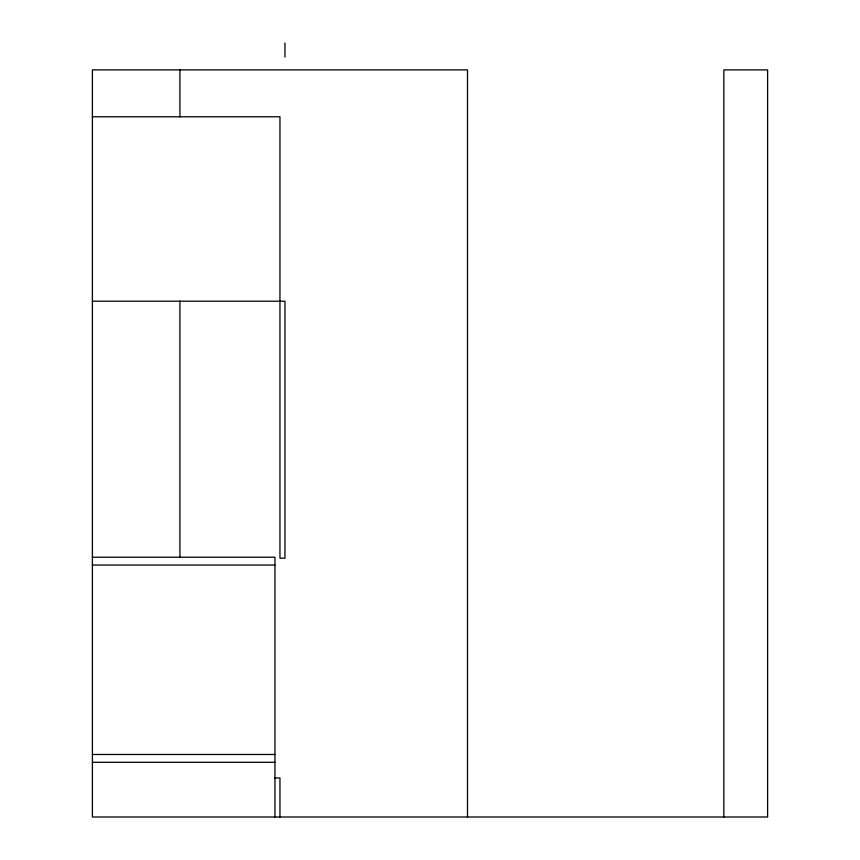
<?xml version="1.0" encoding="UTF-8"?>
<svg xmlns="http://www.w3.org/2000/svg" width="860" height="860" viewBox="0 0 860 860"><rect width="100%" height="100%" fill="white"/><g stroke="black" fill="none" stroke-linecap="round" stroke-linejoin="round"><path stroke-width="1.29" d="M92.396 116.777L279.952 116.777L279.952 558.162L284.95 558.162L284.95 301.204L92.396 301.204M92.396 557.226L274.953 557.226L274.953 817M92.396 565.041L274.953 565.041M92.396 754.478L274.953 754.478M92.396 762.293L274.953 762.293M274.598 777.924L279.952 777.924L279.952 817M723.841 817L723.841 69.886L767.604 69.886L767.604 817L92.396 817L92.396 69.886L467.507 69.886L467.507 817M284.95 43L284.95 57.007M179.923 69.886L179.923 116.917M179.923 301.011L179.923 557.656"/></g></svg>
